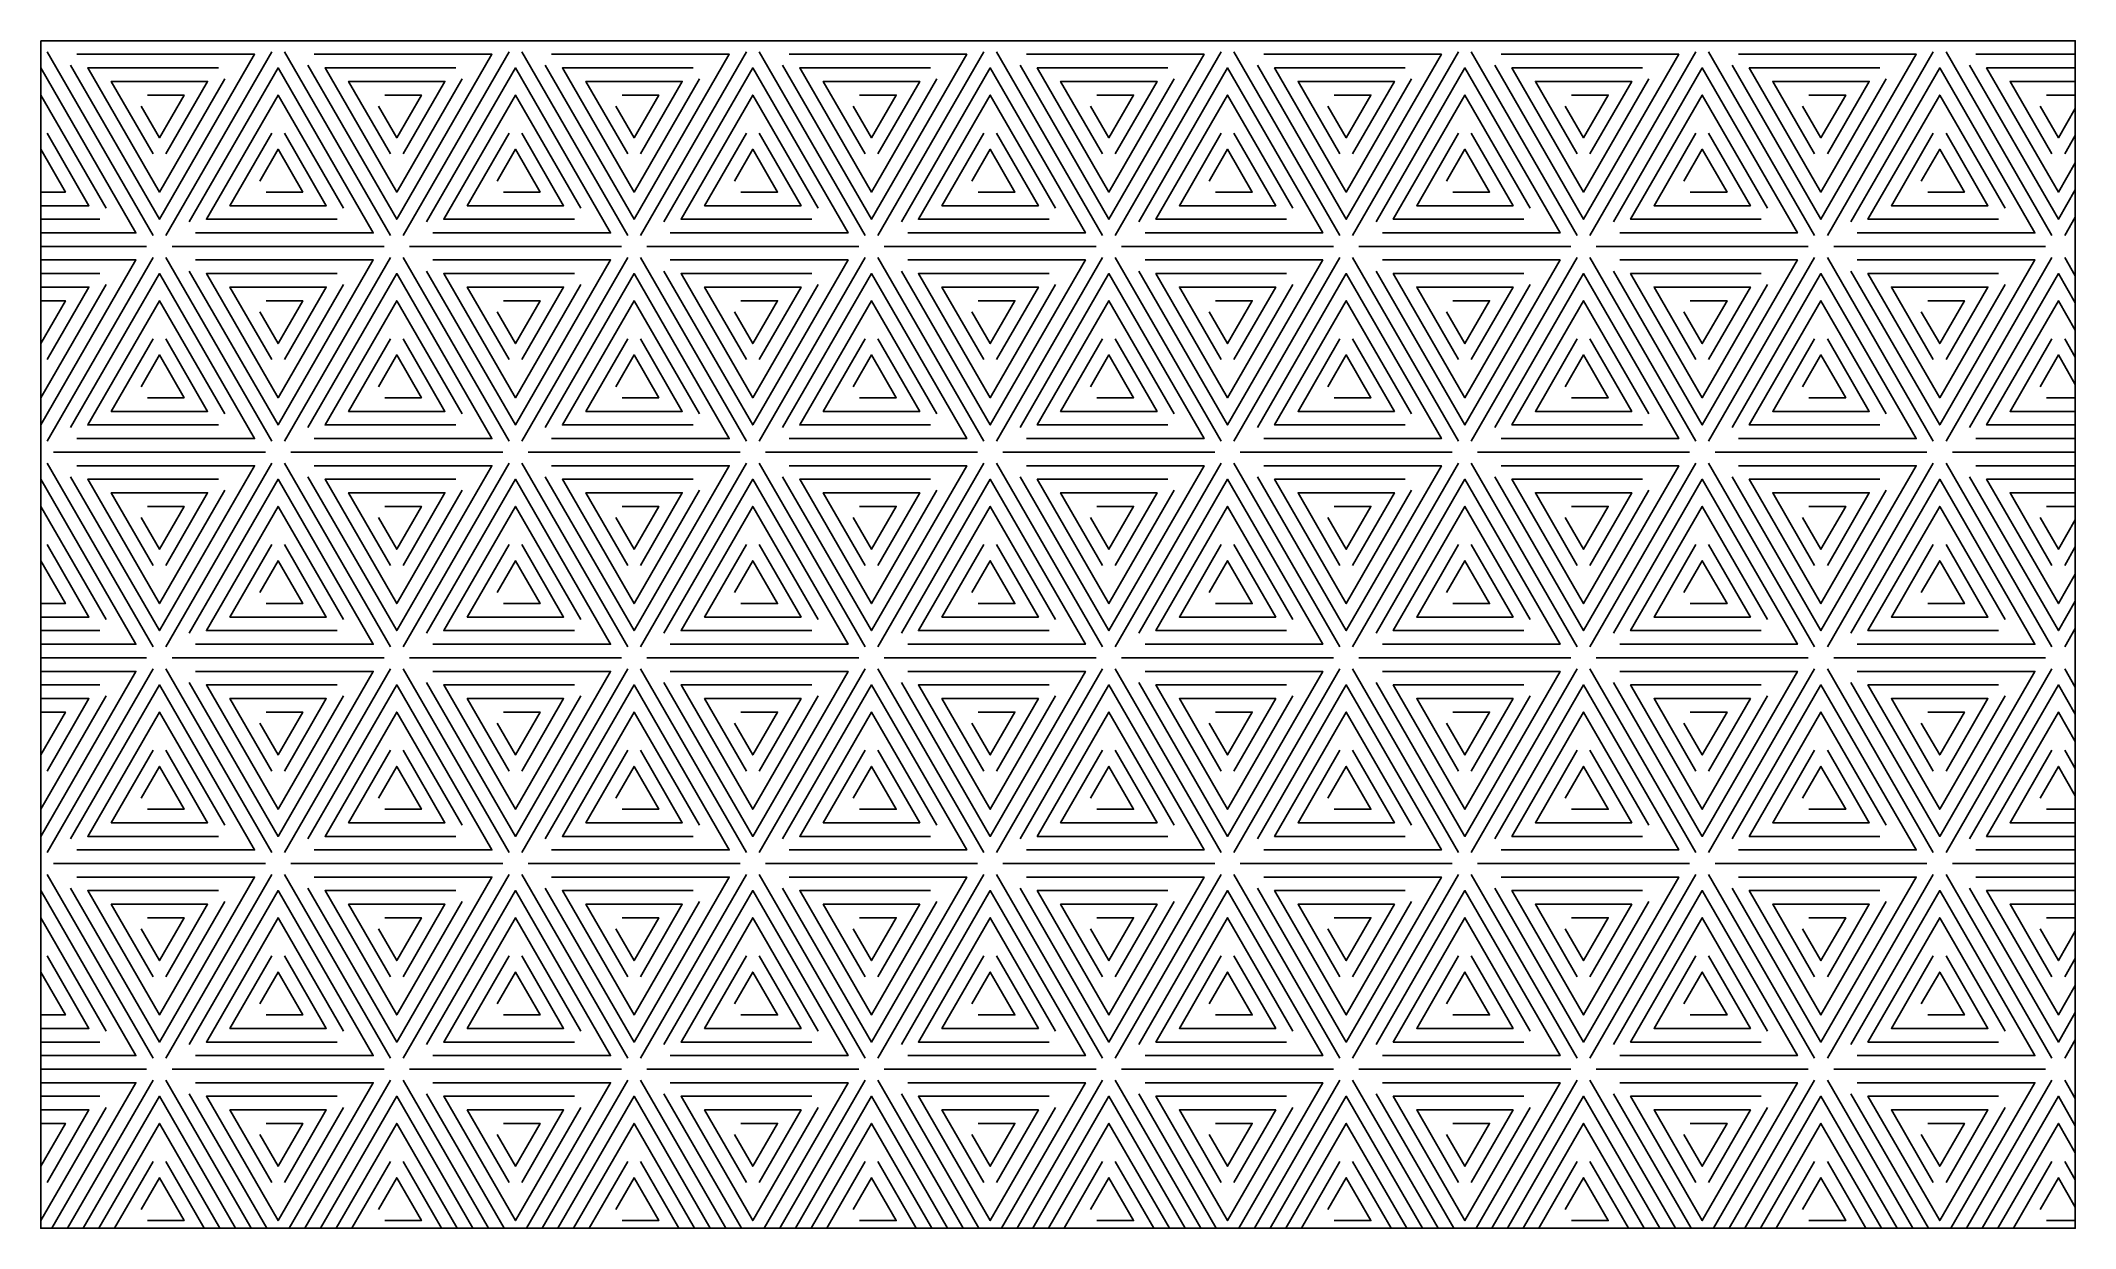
# Model space of a CAD drawing. Header units: millimetres. Extents: x 0 to 120, y 0 to 70.
import ezdxf

# ---------------------------------------------------------------- set-up
doc = ezdxf.new("R2010")
doc.units = ezdxf.units.MM
doc.layers.add('CUT', color=1, linetype='CONTINUOUS')

msp = doc.modelspace()

# ---------------------------------------------------------------- linework, layer by layer
at = {"layer": 'CUT'}
for p, q in [((0.75, 70), (13.25, 70)), ((14.75, 70), (27.25, 70)), ((28.75, 70), (41.25, 70)), ((42.75, 70), (55.25, 70)), ((56.75, 70), (69.25, 70)), ((70.75, 70), (83.25, 70)), ((84.75, 70), (97.25, 70)), ((98.75, 70), (111.25, 70)), ((112.75, 70), (120, 70)), ((0.375, 69.3505), (6.625, 58.5252)), ((13.625, 69.3505), (7.375, 58.5252)), ((14.375, 69.3505), (20.625, 58.5252)), ((27.625, 69.3505), (21.375, 58.5252)), ((28.375, 69.3505), (34.625, 58.5252)), ((41.625, 69.3505), (35.375, 58.5252)), ((42.375, 69.3505), (48.625, 58.5252)), ((55.625, 69.3505), (49.375, 58.5252)), ((56.375, 69.3505), (62.625, 58.5252)), ((69.625, 69.3505), (63.375, 58.5252)), ((70.375, 69.3505), (76.625, 58.5252)), ((83.625, 69.3505), (77.375, 58.5252)), ((84.375, 69.3505), (90.625, 58.5252)), ((97.625, 69.3505), (91.375, 58.5252)), ((98.375, 69.3505), (104.625, 58.5252)), ((111.625, 69.3505), (105.375, 58.5252)), ((112.375, 69.3505), (118.625, 58.5252)), ((114.1356, 69.2), (120, 69.2)), ((118.2926, 66.8), (120, 66.8)), ((120, 64.4077), (119.375, 63.3252)), ((0, 59.4756), (3.4787, 59.4756)), ((120, 59.6077), (119.375, 58.5252)), ((0, 57.8756), (6.25, 57.8756)), ((7.75, 57.8756), (20.25, 57.8756)), ((21.75, 57.8756), (34.25, 57.8756)), ((35.75, 57.8756), (48.25, 57.8756)), ((49.75, 57.8756), (62.25, 57.8756)), ((63.75, 57.8756), (76.25, 57.8756)), ((77.75, 57.8756), (90.25, 57.8756)), ((91.75, 57.8756), (104.25, 57.8756)), ((105.75, 57.8756), (118.25, 57.8756)), ((6.625, 57.2261), (0.375, 46.4008)), ((7.375, 57.2261), (13.625, 46.4008)), ((20.625, 57.2261), (14.375, 46.4008)), ((21.375, 57.2261), (27.625, 46.4008)), ((34.625, 57.2261), (28.375, 46.4008)), ((35.375, 57.2261), (41.625, 46.4008)), ((48.625, 57.2261), (42.375, 46.4008)), ((49.375, 57.2261), (55.625, 46.4008)), ((62.625, 57.2261), (56.375, 46.4008)), ((63.375, 57.2261), (69.625, 46.4008)), ((76.625, 57.2261), (70.375, 46.4008)), ((77.375, 57.2261), (83.625, 46.4008)), ((90.625, 57.2261), (84.375, 46.4008)), ((91.375, 57.2261), (97.625, 46.4008)), ((104.625, 57.2261), (98.375, 46.4008)), ((105.375, 57.2261), (111.625, 46.4008)), ((118.625, 57.2261), (112.375, 46.4008)), ((119.375, 57.2261), (120, 56.1436)), ((0, 56.2756), (3.4787, 56.2756)), ((120, 51.3436), (119.375, 52.4261)), ((118.2926, 48.9513), (120, 48.9513)), ((0.75, 45.7513), (13.25, 45.7513)), ((14.75, 45.7513), (27.25, 45.7513)), ((28.75, 45.7513), (41.25, 45.7513)), ((42.75, 45.7513), (55.25, 45.7513)), ((56.75, 45.7513), (69.25, 45.7513)), ((70.75, 45.7513), (83.25, 45.7513)), ((84.75, 45.7513), (97.25, 45.7513)), ((98.75, 45.7513), (111.25, 45.7513)), ((112.75, 45.7513), (120, 45.7513)), ((114.1356, 46.5513), (120, 46.5513)), ((0.375, 45.1018), (6.625, 34.2765)), ((13.625, 45.1018), (7.375, 34.2765)), ((14.375, 45.1018), (20.625, 34.2765)), ((27.625, 45.1018), (21.375, 34.2765)), ((28.375, 45.1018), (34.625, 34.2765)), ((41.625, 45.1018), (35.375, 34.2765)), ((42.375, 45.1018), (48.625, 34.2765)), ((55.625, 45.1018), (49.375, 34.2765)), ((56.375, 45.1018), (62.625, 34.2765)), ((69.625, 45.1018), (63.375, 34.2765)), ((70.375, 45.1018), (76.625, 34.2765)), ((83.625, 45.1018), (77.375, 34.2765)), ((84.375, 45.1018), (90.625, 34.2765)), ((97.625, 45.1018), (91.375, 34.2765)), ((98.375, 45.1018), (104.625, 34.2765)), ((111.625, 45.1018), (105.375, 34.2765)), ((112.375, 45.1018), (118.625, 34.2765)), ((114.1356, 44.9513), (120, 44.9513)), ((118.2926, 42.5513), (120, 42.5513)), ((120, 40.159), (119.375, 39.0765)), ((0, 35.2269), (3.4787, 35.2269)), ((120, 35.359), (119.375, 34.2765)), ((0, 33.6269), (6.25, 33.6269)), ((7.75, 33.6269), (20.25, 33.6269)), ((21.75, 33.6269), (34.25, 33.6269)), ((35.75, 33.6269), (48.25, 33.6269)), ((49.75, 33.6269), (62.25, 33.6269)), ((63.75, 33.6269), (76.25, 33.6269)), ((77.75, 33.6269), (90.25, 33.6269)), ((91.75, 33.6269), (104.25, 33.6269)), ((105.75, 33.6269), (118.25, 33.6269)), ((6.625, 32.9774), (0.375, 22.1521)), ((7.375, 32.9774), (13.625, 22.1521)), ((20.625, 32.9774), (14.375, 22.1521)), ((21.375, 32.9774), (27.625, 22.1521)), ((34.625, 32.9774), (28.375, 22.1521)), ((35.375, 32.9774), (41.625, 22.1521)), ((48.625, 32.9774), (42.375, 22.1521)), ((49.375, 32.9774), (55.625, 22.1521)), ((62.625, 32.9774), (56.375, 22.1521)), ((63.375, 32.9774), (69.625, 22.1521)), ((76.625, 32.9774), (70.375, 22.1521)), ((77.375, 32.9774), (83.625, 22.1521)), ((90.625, 32.9774), (84.375, 22.1521)), ((91.375, 32.9774), (97.625, 22.1521)), ((104.625, 32.9774), (98.375, 22.1521)), ((105.375, 32.9774), (111.625, 22.1521)), ((118.625, 32.9774), (112.375, 22.1521)), ((119.375, 32.9774), (120, 31.8949)), ((0, 32.0269), (3.4787, 32.0269)), ((120, 27.0949), (119.375, 28.1774)), ((118.2926, 24.7026), (120, 24.7026)), ((114.1356, 22.3026), (120, 22.3026)), ((0.375, 20.8531), (6.625, 10.0277)), ((0.75, 21.5026), (13.25, 21.5026)), ((13.625, 20.8531), (7.375, 10.0277)), ((14.375, 20.8531), (20.625, 10.0277)), ((14.75, 21.5026), (27.25, 21.5026)), ((27.625, 20.8531), (21.375, 10.0277)), ((28.375, 20.8531), (34.625, 10.0277)), ((28.75, 21.5026), (41.25, 21.5026)), ((41.625, 20.8531), (35.375, 10.0277)), ((42.375, 20.8531), (48.625, 10.0277)), ((42.75, 21.5026), (55.25, 21.5026)), ((55.625, 20.8531), (49.375, 10.0277)), ((56.375, 20.8531), (62.625, 10.0277)), ((56.75, 21.5026), (69.25, 21.5026)), ((69.625, 20.8531), (63.375, 10.0277)), ((70.375, 20.8531), (76.625, 10.0277)), ((70.75, 21.5026), (83.25, 21.5026)), ((83.625, 20.8531), (77.375, 10.0277)), ((84.375, 20.8531), (90.625, 10.0277)), ((84.75, 21.5026), (97.25, 21.5026)), ((97.625, 20.8531), (91.375, 10.0277)), ((98.375, 20.8531), (104.625, 10.0277)), ((98.75, 21.5026), (111.25, 21.5026)), ((111.625, 20.8531), (105.375, 10.0277)), ((112.375, 20.8531), (118.625, 10.0277)), ((112.75, 21.5026), (120, 21.5026)), ((114.1356, 20.7026), (120, 20.7026)), ((118.2926, 18.3026), (120, 18.3026)), ((120, 15.9103), (119.375, 14.8277)), ((0, 10.9782), (3.4787, 10.9782)), ((120, 11.1103), (119.375, 10.0277)), ((0, 9.3782), (6.25, 9.3782)), ((6.625, 8.7287), (1.5855, 0)), ((7.375, 8.7287), (12.4145, 0)), ((7.75, 9.3782), (20.25, 9.3782)), ((20.625, 8.7287), (15.5855, 0)), ((21.375, 8.7287), (26.4145, 0)), ((21.75, 9.3782), (34.25, 9.3782)), ((34.625, 8.7287), (29.5855, 0)), ((35.375, 8.7287), (40.4145, 0)), ((35.75, 9.3782), (48.25, 9.3782)), ((48.625, 8.7287), (43.5855, 0)), ((49.375, 8.7287), (54.4145, 0)), ((49.75, 9.3782), (62.25, 9.3782)), ((62.625, 8.7287), (57.5855, 0)), ((63.375, 8.7287), (68.4145, 0)), ((63.75, 9.3782), (76.25, 9.3782)), ((76.625, 8.7287), (71.5855, 0)), ((77.375, 8.7287), (82.4145, 0)), ((77.75, 9.3782), (90.25, 9.3782)), ((90.625, 8.7287), (85.5855, 0)), ((91.375, 8.7287), (96.4145, 0)), ((91.75, 9.3782), (104.25, 9.3782)), ((104.625, 8.7287), (99.5855, 0)), ((105.375, 8.7287), (110.4145, 0)), ((105.75, 9.3782), (118.25, 9.3782)), ((118.625, 8.7287), (113.5855, 0)), ((119.375, 8.7287), (120, 7.6462)), ((0, 7.7782), (3.4787, 7.7782)), ((13.3383, 0), (8.7606, 7.9287)), ((27.3383, 0), (22.7606, 7.9287)), ((41.3383, 0), (36.7606, 7.9287)), ((55.3383, 0), (50.7606, 7.9287)), ((69.3383, 0), (64.7606, 7.9287)), ((83.3383, 0), (78.7606, 7.9287)), ((97.3383, 0), (92.7606, 7.9287)), ((111.3383, 0), (106.7606, 7.9287)), ((6.625, 3.9287), (4.3568, 0)), ((9.6432, 0), (7.375, 3.9287)), ((20.625, 3.9287), (18.3568, 0)), ((23.6432, 0), (21.375, 3.9287)), ((34.625, 3.9287), (32.3568, 0)), ((37.6432, 0), (35.375, 3.9287)), ((48.625, 3.9287), (46.3568, 0)), ((51.6432, 0), (49.375, 3.9287)), ((62.625, 3.9287), (60.3568, 0)), ((65.6432, 0), (63.375, 3.9287)), ((76.625, 3.9287), (74.3568, 0)), ((79.6432, 0), (77.375, 3.9287)), ((90.625, 3.9287), (88.3568, 0)), ((93.6432, 0), (91.375, 3.9287)), ((104.625, 3.9287), (102.3568, 0)), ((107.6432, 0), (105.375, 3.9287)), ((118.625, 3.9287), (116.3568, 0)), ((120, 2.8462), (119.375, 3.9287)), ((118.2926, 0.4539), (120, 0.4539))]:
    msp.add_line(p, q, dxfattribs=at)
for points in [[(0, 70), (120, 70), (120, 0), (0, 0), (0, 70)], [(0, 58.6756), (5.6144, 58.6756), (0, 68.4), (0, 68.4)], [(2.1356, 69.2), (12.6144, 69.2), (7, 59.4756), (1.7606, 68.5505)], [(10.8537, 67.7505), (7, 61.0756), (2.7713, 68.4), (10.4787, 68.4)], [(9.1356, 58.6756), (19.6144, 58.6756), (14, 68.4), (8.7606, 59.3252)], [(16.1356, 69.2), (26.6144, 69.2), (21, 59.4756), (15.7606, 68.5505)], [(24.8537, 67.7505), (21, 61.0756), (16.7713, 68.4), (24.4787, 68.4)], [(23.1356, 58.6756), (33.6144, 58.6756), (28, 68.4), (22.7606, 59.3252)], [(30.1356, 69.2), (40.6144, 69.2), (35, 59.4756), (29.7606, 68.5505)], [(38.8537, 67.7505), (35, 61.0756), (30.7713, 68.4), (38.4787, 68.4)], [(37.1356, 58.6756), (47.6144, 58.6756), (42, 68.4), (36.7606, 59.3252)], [(44.1356, 69.2), (54.6144, 69.2), (49, 59.4756), (43.7606, 68.5505)], [(52.8537, 67.7505), (49, 61.0756), (44.7713, 68.4), (52.4787, 68.4)], [(51.1356, 58.6756), (61.6144, 58.6756), (56, 68.4), (50.7606, 59.3252)], [(58.1356, 69.2), (68.6144, 69.2), (63, 59.4756), (57.7606, 68.5505)], [(66.8537, 67.7505), (63, 61.0756), (58.7713, 68.4), (66.4787, 68.4)], [(65.1356, 58.6756), (75.6144, 58.6756), (70, 68.4), (64.7606, 59.3252)], [(72.1356, 69.2), (82.6144, 69.2), (77, 59.4756), (71.7606, 68.5505)], [(80.8537, 67.7505), (77, 61.0756), (72.7713, 68.4), (80.4787, 68.4)], [(79.1356, 58.6756), (89.6144, 58.6756), (84, 68.4), (78.7606, 59.3252)], [(86.1356, 69.2), (96.6144, 69.2), (91, 59.4756), (85.7606, 68.5505)], [(94.8537, 67.7505), (91, 61.0756), (86.7713, 68.4), (94.4787, 68.4)], [(93.1356, 58.6756), (103.6144, 58.6756), (98, 68.4), (92.7606, 59.3252)], [(100.1356, 69.2), (110.6144, 69.2), (105, 59.4756), (99.7606, 68.5505)], [(108.8537, 67.7505), (105, 61.0756), (100.7713, 68.4), (108.4787, 68.4)], [(107.1356, 58.6756), (117.6144, 58.6756), (112, 68.4), (106.7606, 59.3252)], [(120, 61.2077), (119, 59.4756), (113.7606, 68.5505)], [(120, 62.8077), (119, 61.0756), (114.7713, 68.4), (120, 68.4)], [(6.625, 63.3252), (4.1569, 67.6), (9.8431, 67.6), (7.375, 63.3252)], [(20.625, 63.3252), (18.1569, 67.6), (23.8431, 67.6), (21.375, 63.3252)], [(34.625, 63.3252), (32.1569, 67.6), (37.8431, 67.6), (35.375, 63.3252)], [(48.625, 63.3252), (46.1569, 67.6), (51.8431, 67.6), (49.375, 63.3252)], [(62.625, 63.3252), (60.1569, 67.6), (65.8431, 67.6), (63.375, 63.3252)], [(76.625, 63.3252), (74.1569, 67.6), (79.8431, 67.6), (77.375, 63.3252)], [(90.625, 63.3252), (88.1569, 67.6), (93.8431, 67.6), (91.375, 63.3252)], [(104.625, 63.3252), (102.1569, 67.6), (107.8431, 67.6), (105.375, 63.3252)], [(118.625, 63.3252), (116.1569, 67.6), (120, 67.6)], [(3.8537, 60.1252), (0, 66.8), (0, 66.8)], [(6.2926, 66.8), (8.4574, 66.8), (7, 64.2756), (5.9176, 66.1505)], [(17.8537, 60.1252), (14, 66.8), (9.7713, 59.4756), (17.4787, 59.4756)], [(20.2926, 66.8), (22.4574, 66.8), (21, 64.2756), (19.9176, 66.1505)], [(31.8537, 60.1252), (28, 66.8), (23.7713, 59.4756), (31.4787, 59.4756)], [(34.2926, 66.8), (36.4574, 66.8), (35, 64.2756), (33.9176, 66.1505)], [(45.8537, 60.1252), (42, 66.8), (37.7713, 59.4756), (45.4787, 59.4756)], [(48.2926, 66.8), (50.4574, 66.8), (49, 64.2756), (47.9176, 66.1505)], [(59.8537, 60.1252), (56, 66.8), (51.7713, 59.4756), (59.4787, 59.4756)], [(62.2926, 66.8), (64.4574, 66.8), (63, 64.2756), (61.9176, 66.1505)], [(73.8537, 60.1252), (70, 66.8), (65.7713, 59.4756), (73.4787, 59.4756)], [(76.2926, 66.8), (78.4574, 66.8), (77, 64.2756), (75.9176, 66.1505)], [(87.8537, 60.1252), (84, 66.8), (79.7713, 59.4756), (87.4787, 59.4756)], [(90.2926, 66.8), (92.4574, 66.8), (91, 64.2756), (89.9176, 66.1505)], [(101.8537, 60.1252), (98, 66.8), (93.7713, 59.4756), (101.4787, 59.4756)], [(104.2926, 66.8), (106.4574, 66.8), (105, 64.2756), (103.9176, 66.1505)], [(115.8537, 60.1252), (112, 66.8), (107.7713, 59.4756), (115.4787, 59.4756)], [(120, 66.0077), (119, 64.2756), (117.9176, 66.1505)], [(0, 60.2756), (2.8431, 60.2756), (0.375, 64.5505)], [(0, 61.0756), (1.4574, 61.0756), (0, 63.6), (0, 63.6)], [(13.625, 64.5505), (11.1569, 60.2756), (16.8431, 60.2756), (14.375, 64.5505)], [(13.2926, 61.0756), (15.4574, 61.0756), (14, 63.6), (12.9176, 61.7252)], [(27.625, 64.5505), (25.1569, 60.2756), (30.8431, 60.2756), (28.375, 64.5505)], [(27.2926, 61.0756), (29.4574, 61.0756), (28, 63.6), (26.9176, 61.7252)], [(41.625, 64.5505), (39.1569, 60.2756), (44.8431, 60.2756), (42.375, 64.5505)], [(41.2926, 61.0756), (43.4574, 61.0756), (42, 63.6), (40.9176, 61.7252)], [(55.625, 64.5505), (53.1569, 60.2756), (58.8431, 60.2756), (56.375, 64.5505)], [(55.2926, 61.0756), (57.4574, 61.0756), (56, 63.6), (54.9176, 61.7252)], [(69.625, 64.5505), (67.1569, 60.2756), (72.8431, 60.2756), (70.375, 64.5505)], [(69.2926, 61.0756), (71.4574, 61.0756), (70, 63.6), (68.9176, 61.7252)], [(83.625, 64.5505), (81.1569, 60.2756), (86.8431, 60.2756), (84.375, 64.5505)], [(83.2926, 61.0756), (85.4574, 61.0756), (84, 63.6), (82.9176, 61.7252)], [(97.625, 64.5505), (95.1569, 60.2756), (100.8431, 60.2756), (98.375, 64.5505)], [(97.2926, 61.0756), (99.4574, 61.0756), (98, 63.6), (96.9176, 61.7252)], [(111.625, 64.5505), (109.1569, 60.2756), (114.8431, 60.2756), (112.375, 64.5505)], [(111.2926, 61.0756), (113.4574, 61.0756), (112, 63.6), (110.9176, 61.7252)], [(0, 57.0756), (5.6144, 57.0756), (0, 47.3513), (0, 47.3513)], [(9.1356, 57.0756), (19.6144, 57.0756), (14, 47.3513), (8.7606, 56.4261)], [(23.1356, 57.0756), (33.6144, 57.0756), (28, 47.3513), (22.7606, 56.4261)], [(37.1356, 57.0756), (47.6144, 57.0756), (42, 47.3513), (36.7606, 56.4261)], [(51.1356, 57.0756), (61.6144, 57.0756), (56, 47.3513), (50.7606, 56.4261)], [(65.1356, 57.0756), (75.6144, 57.0756), (70, 47.3513), (64.7606, 56.4261)], [(79.1356, 57.0756), (89.6144, 57.0756), (84, 47.3513), (78.7606, 56.4261)], [(93.1356, 57.0756), (103.6144, 57.0756), (98, 47.3513), (92.7606, 56.4261)], [(107.1356, 57.0756), (117.6144, 57.0756), (112, 47.3513), (106.7606, 56.4261)], [(3.8537, 55.6261), (0, 48.9513), (0, 48.9513)], [(0, 55.4756), (2.8431, 55.4756), (0.375, 51.2008)], [(2.1356, 46.5513), (12.6144, 46.5513), (7, 56.2756), (1.7606, 47.2008)], [(17.8537, 55.6261), (14, 48.9513), (9.7713, 56.2756), (17.4787, 56.2756)], [(13.625, 51.2008), (11.1569, 55.4756), (16.8431, 55.4756), (14.375, 51.2008)], [(16.1356, 46.5513), (26.6144, 46.5513), (21, 56.2756), (15.7606, 47.2008)], [(31.8537, 55.6261), (28, 48.9513), (23.7713, 56.2756), (31.4787, 56.2756)], [(27.625, 51.2008), (25.1569, 55.4756), (30.8431, 55.4756), (28.375, 51.2008)], [(30.1356, 46.5513), (40.6144, 46.5513), (35, 56.2756), (29.7606, 47.2008)], [(45.8537, 55.6261), (42, 48.9513), (37.7713, 56.2756), (45.4787, 56.2756)], [(41.625, 51.2008), (39.1569, 55.4756), (44.8431, 55.4756), (42.375, 51.2008)], [(44.1356, 46.5513), (54.6144, 46.5513), (49, 56.2756), (43.7606, 47.2008)], [(59.8537, 55.6261), (56, 48.9513), (51.7713, 56.2756), (59.4787, 56.2756)], [(55.625, 51.2008), (53.1569, 55.4756), (58.8431, 55.4756), (56.375, 51.2008)], [(58.1356, 46.5513), (68.6144, 46.5513), (63, 56.2756), (57.7606, 47.2008)], [(73.8537, 55.6261), (70, 48.9513), (65.7713, 56.2756), (73.4787, 56.2756)], [(69.625, 51.2008), (67.1569, 55.4756), (72.8431, 55.4756), (70.375, 51.2008)], [(72.1356, 46.5513), (82.6144, 46.5513), (77, 56.2756), (71.7606, 47.2008)], [(87.8537, 55.6261), (84, 48.9513), (79.7713, 56.2756), (87.4787, 56.2756)], [(83.625, 51.2008), (81.1569, 55.4756), (86.8431, 55.4756), (84.375, 51.2008)], [(86.1356, 46.5513), (96.6144, 46.5513), (91, 56.2756), (85.7606, 47.2008)], [(101.8537, 55.6261), (98, 48.9513), (93.7713, 56.2756), (101.4787, 56.2756)], [(97.625, 51.2008), (95.1569, 55.4756), (100.8431, 55.4756), (98.375, 51.2008)], [(100.1356, 46.5513), (110.6144, 46.5513), (105, 56.2756), (99.7606, 47.2008)], [(115.8537, 55.6261), (112, 48.9513), (107.7713, 56.2756), (115.4787, 56.2756)], [(111.625, 51.2008), (109.1569, 55.4756), (114.8431, 55.4756), (112.375, 51.2008)], [(120, 54.5436), (119, 56.2756), (113.7606, 47.2008)], [(0, 54.6756), (1.4574, 54.6756), (0, 52.1513), (0, 52.1513)], [(10.8537, 48.0008), (7, 54.6756), (2.7713, 47.3513), (10.4787, 47.3513)], [(13.2926, 54.6756), (15.4574, 54.6756), (14, 52.1513), (12.9176, 54.0261)], [(24.8537, 48.0008), (21, 54.6756), (16.7713, 47.3513), (24.4787, 47.3513)], [(27.2926, 54.6756), (29.4574, 54.6756), (28, 52.1513), (26.9176, 54.0261)], [(38.8537, 48.0008), (35, 54.6756), (30.7713, 47.3513), (38.4787, 47.3513)], [(41.2926, 54.6756), (43.4574, 54.6756), (42, 52.1513), (40.9176, 54.0261)], [(52.8537, 48.0008), (49, 54.6756), (44.7713, 47.3513), (52.4787, 47.3513)], [(55.2926, 54.6756), (57.4574, 54.6756), (56, 52.1513), (54.9176, 54.0261)], [(66.8537, 48.0008), (63, 54.6756), (58.7713, 47.3513), (66.4787, 47.3513)], [(69.2926, 54.6756), (71.4574, 54.6756), (70, 52.1513), (68.9176, 54.0261)], [(80.8537, 48.0008), (77, 54.6756), (72.7713, 47.3513), (80.4787, 47.3513)], [(83.2926, 54.6756), (85.4574, 54.6756), (84, 52.1513), (82.9176, 54.0261)], [(94.8537, 48.0008), (91, 54.6756), (86.7713, 47.3513), (94.4787, 47.3513)], [(97.2926, 54.6756), (99.4574, 54.6756), (98, 52.1513), (96.9176, 54.0261)], [(108.8537, 48.0008), (105, 54.6756), (100.7713, 47.3513), (108.4787, 47.3513)], [(111.2926, 54.6756), (113.4574, 54.6756), (112, 52.1513), (110.9176, 54.0261)], [(120, 52.9436), (119, 54.6756), (114.7713, 47.3513), (120, 47.3513)], [(6.625, 52.4261), (4.1569, 48.1513), (9.8431, 48.1513), (7.375, 52.4261)], [(20.625, 52.4261), (18.1569, 48.1513), (23.8431, 48.1513), (21.375, 52.4261)], [(34.625, 52.4261), (32.1569, 48.1513), (37.8431, 48.1513), (35.375, 52.4261)], [(48.625, 52.4261), (46.1569, 48.1513), (51.8431, 48.1513), (49.375, 52.4261)], [(62.625, 52.4261), (60.1569, 48.1513), (65.8431, 48.1513), (63.375, 52.4261)], [(76.625, 52.4261), (74.1569, 48.1513), (79.8431, 48.1513), (77.375, 52.4261)], [(90.625, 52.4261), (88.1569, 48.1513), (93.8431, 48.1513), (91.375, 52.4261)], [(104.625, 52.4261), (102.1569, 48.1513), (107.8431, 48.1513), (105.375, 52.4261)], [(118.625, 52.4261), (116.1569, 48.1513), (120, 48.1513)], [(6.2926, 48.9513), (8.4574, 48.9513), (7, 51.4756), (5.9176, 49.6008)], [(20.2926, 48.9513), (22.4574, 48.9513), (21, 51.4756), (19.9176, 49.6008)], [(34.2926, 48.9513), (36.4574, 48.9513), (35, 51.4756), (33.9176, 49.6008)], [(48.2926, 48.9513), (50.4574, 48.9513), (49, 51.4756), (47.9176, 49.6008)], [(62.2926, 48.9513), (64.4574, 48.9513), (63, 51.4756), (61.9176, 49.6008)], [(76.2926, 48.9513), (78.4574, 48.9513), (77, 51.4756), (75.9176, 49.6008)], [(90.2926, 48.9513), (92.4574, 48.9513), (91, 51.4756), (89.9176, 49.6008)], [(104.2926, 48.9513), (106.4574, 48.9513), (105, 51.4756), (103.9176, 49.6008)], [(120, 49.7436), (119, 51.4756), (117.9176, 49.6008)], [(2.1356, 44.9513), (12.6144, 44.9513), (7, 35.2269), (1.7606, 44.3018)], [(16.1356, 44.9513), (26.6144, 44.9513), (21, 35.2269), (15.7606, 44.3018)], [(30.1356, 44.9513), (40.6144, 44.9513), (35, 35.2269), (29.7606, 44.3018)], [(44.1356, 44.9513), (54.6144, 44.9513), (49, 35.2269), (43.7606, 44.3018)], [(58.1356, 44.9513), (68.6144, 44.9513), (63, 35.2269), (57.7606, 44.3018)], [(72.1356, 44.9513), (82.6144, 44.9513), (77, 35.2269), (71.7606, 44.3018)], [(86.1356, 44.9513), (96.6144, 44.9513), (91, 35.2269), (85.7606, 44.3018)], [(100.1356, 44.9513), (110.6144, 44.9513), (105, 35.2269), (99.7606, 44.3018)], [(0, 34.4269), (5.6144, 34.4269), (0, 44.1513), (0, 44.1513)], [(10.8537, 43.5018), (7, 36.8269), (2.7713, 44.1513), (10.4787, 44.1513)], [(6.625, 39.0765), (4.1569, 43.3513), (9.8431, 43.3513), (7.375, 39.0765)], [(9.1356, 34.4269), (19.6144, 34.4269), (14, 44.1513), (8.7606, 35.0765)], [(24.8537, 43.5018), (21, 36.8269), (16.7713, 44.1513), (24.4787, 44.1513)], [(20.625, 39.0765), (18.1569, 43.3513), (23.8431, 43.3513), (21.375, 39.0765)], [(23.1356, 34.4269), (33.6144, 34.4269), (28, 44.1513), (22.7606, 35.0765)], [(38.8537, 43.5018), (35, 36.8269), (30.7713, 44.1513), (38.4787, 44.1513)], [(34.625, 39.0765), (32.1569, 43.3513), (37.8431, 43.3513), (35.375, 39.0765)], [(37.1356, 34.4269), (47.6144, 34.4269), (42, 44.1513), (36.7606, 35.0765)], [(52.8537, 43.5018), (49, 36.8269), (44.7713, 44.1513), (52.4787, 44.1513)], [(48.625, 39.0765), (46.1569, 43.3513), (51.8431, 43.3513), (49.375, 39.0765)], [(51.1356, 34.4269), (61.6144, 34.4269), (56, 44.1513), (50.7606, 35.0765)], [(66.8537, 43.5018), (63, 36.8269), (58.7713, 44.1513), (66.4787, 44.1513)], [(62.625, 39.0765), (60.1569, 43.3513), (65.8431, 43.3513), (63.375, 39.0765)], [(65.1356, 34.4269), (75.6144, 34.4269), (70, 44.1513), (64.7606, 35.0765)], [(80.8537, 43.5018), (77, 36.8269), (72.7713, 44.1513), (80.4787, 44.1513)], [(76.625, 39.0765), (74.1569, 43.3513), (79.8431, 43.3513), (77.375, 39.0765)], [(79.1356, 34.4269), (89.6144, 34.4269), (84, 44.1513), (78.7606, 35.0765)], [(94.8537, 43.5018), (91, 36.8269), (86.7713, 44.1513), (94.4787, 44.1513)], [(90.625, 39.0765), (88.1569, 43.3513), (93.8431, 43.3513), (91.375, 39.0765)], [(93.1356, 34.4269), (103.6144, 34.4269), (98, 44.1513), (92.7606, 35.0765)], [(108.8537, 43.5018), (105, 36.8269), (100.7713, 44.1513), (108.4787, 44.1513)], [(104.625, 39.0765), (102.1569, 43.3513), (107.8431, 43.3513), (105.375, 39.0765)], [(107.1356, 34.4269), (117.6144, 34.4269), (112, 44.1513), (106.7606, 35.0765)], [(120, 36.959), (119, 35.2269), (113.7606, 44.3018)], [(120, 38.559), (119, 36.8269), (114.7713, 44.1513), (120, 44.1513)], [(118.625, 39.0765), (116.1569, 43.3513), (120, 43.3513)], [(3.8537, 35.8765), (0, 42.5513), (0, 42.5513)], [(6.2926, 42.5513), (8.4574, 42.5513), (7, 40.0269), (5.9176, 41.9018)], [(17.8537, 35.8765), (14, 42.5513), (9.7713, 35.2269), (17.4787, 35.2269)], [(20.2926, 42.5513), (22.4574, 42.5513), (21, 40.0269), (19.9176, 41.9018)], [(31.8537, 35.8765), (28, 42.5513), (23.7713, 35.2269), (31.4787, 35.2269)], [(34.2926, 42.5513), (36.4574, 42.5513), (35, 40.0269), (33.9176, 41.9018)], [(45.8537, 35.8765), (42, 42.5513), (37.7713, 35.2269), (45.4787, 35.2269)], [(48.2926, 42.5513), (50.4574, 42.5513), (49, 40.0269), (47.9176, 41.9018)], [(59.8537, 35.8765), (56, 42.5513), (51.7713, 35.2269), (59.4787, 35.2269)], [(62.2926, 42.5513), (64.4574, 42.5513), (63, 40.0269), (61.9176, 41.9018)], [(73.8537, 35.8765), (70, 42.5513), (65.7713, 35.2269), (73.4787, 35.2269)], [(76.2926, 42.5513), (78.4574, 42.5513), (77, 40.0269), (75.9176, 41.9018)], [(87.8537, 35.8765), (84, 42.5513), (79.7713, 35.2269), (87.4787, 35.2269)], [(90.2926, 42.5513), (92.4574, 42.5513), (91, 40.0269), (89.9176, 41.9018)], [(101.8537, 35.8765), (98, 42.5513), (93.7713, 35.2269), (101.4787, 35.2269)], [(104.2926, 42.5513), (106.4574, 42.5513), (105, 40.0269), (103.9176, 41.9018)], [(115.8537, 35.8765), (112, 42.5513), (107.7713, 35.2269), (115.4787, 35.2269)], [(120, 41.759), (119, 40.0269), (117.9176, 41.9018)], [(0, 36.0269), (2.8431, 36.0269), (0.375, 40.3018)], [(13.625, 40.3018), (11.1569, 36.0269), (16.8431, 36.0269), (14.375, 40.3018)], [(27.625, 40.3018), (25.1569, 36.0269), (30.8431, 36.0269), (28.375, 40.3018)], [(41.625, 40.3018), (39.1569, 36.0269), (44.8431, 36.0269), (42.375, 40.3018)], [(55.625, 40.3018), (53.1569, 36.0269), (58.8431, 36.0269), (56.375, 40.3018)], [(69.625, 40.3018), (67.1569, 36.0269), (72.8431, 36.0269), (70.375, 40.3018)], [(83.625, 40.3018), (81.1569, 36.0269), (86.8431, 36.0269), (84.375, 40.3018)], [(97.625, 40.3018), (95.1569, 36.0269), (100.8431, 36.0269), (98.375, 40.3018)], [(111.625, 40.3018), (109.1569, 36.0269), (114.8431, 36.0269), (112.375, 40.3018)], [(0, 36.8269), (1.4574, 36.8269), (0, 39.3513), (0, 39.3513)], [(13.2926, 36.8269), (15.4574, 36.8269), (14, 39.3513), (12.9176, 37.4765)], [(27.2926, 36.8269), (29.4574, 36.8269), (28, 39.3513), (26.9176, 37.4765)], [(41.2926, 36.8269), (43.4574, 36.8269), (42, 39.3513), (40.9176, 37.4765)], [(55.2926, 36.8269), (57.4574, 36.8269), (56, 39.3513), (54.9176, 37.4765)], [(69.2926, 36.8269), (71.4574, 36.8269), (70, 39.3513), (68.9176, 37.4765)], [(83.2926, 36.8269), (85.4574, 36.8269), (84, 39.3513), (82.9176, 37.4765)], [(97.2926, 36.8269), (99.4574, 36.8269), (98, 39.3513), (96.9176, 37.4765)], [(111.2926, 36.8269), (113.4574, 36.8269), (112, 39.3513), (110.9176, 37.4765)], [(0, 32.8269), (5.6144, 32.8269), (0, 23.1026), (0, 23.1026)], [(9.1356, 32.8269), (19.6144, 32.8269), (14, 23.1026), (8.7606, 32.1774)], [(23.1356, 32.8269), (33.6144, 32.8269), (28, 23.1026), (22.7606, 32.1774)], [(37.1356, 32.8269), (47.6144, 32.8269), (42, 23.1026), (36.7606, 32.1774)], [(51.1356, 32.8269), (61.6144, 32.8269), (56, 23.1026), (50.7606, 32.1774)], [(65.1356, 32.8269), (75.6144, 32.8269), (70, 23.1026), (64.7606, 32.1774)], [(79.1356, 32.8269), (89.6144, 32.8269), (84, 23.1026), (78.7606, 32.1774)], [(93.1356, 32.8269), (103.6144, 32.8269), (98, 23.1026), (92.7606, 32.1774)], [(107.1356, 32.8269), (117.6144, 32.8269), (112, 23.1026), (106.7606, 32.1774)], [(3.8537, 31.3774), (0, 24.7026), (0, 24.7026)], [(0, 31.2269), (2.8431, 31.2269), (0.375, 26.9521)], [(2.1356, 22.3026), (12.6144, 22.3026), (7, 32.0269), (1.7606, 22.9521)], [(17.8537, 31.3774), (14, 24.7026), (9.7713, 32.0269), (17.4787, 32.0269)], [(13.625, 26.9521), (11.1569, 31.2269), (16.8431, 31.2269), (14.375, 26.9521)], [(16.1356, 22.3026), (26.6144, 22.3026), (21, 32.0269), (15.7606, 22.9521)], [(31.8537, 31.3774), (28, 24.7026), (23.7713, 32.0269), (31.4787, 32.0269)], [(27.625, 26.9521), (25.1569, 31.2269), (30.8431, 31.2269), (28.375, 26.9521)], [(30.1356, 22.3026), (40.6144, 22.3026), (35, 32.0269), (29.7606, 22.9521)], [(45.8537, 31.3774), (42, 24.7026), (37.7713, 32.0269), (45.4787, 32.0269)], [(41.625, 26.9521), (39.1569, 31.2269), (44.8431, 31.2269), (42.375, 26.9521)], [(44.1356, 22.3026), (54.6144, 22.3026), (49, 32.0269), (43.7606, 22.9521)], [(59.8537, 31.3774), (56, 24.7026), (51.7713, 32.0269), (59.4787, 32.0269)], [(55.625, 26.9521), (53.1569, 31.2269), (58.8431, 31.2269), (56.375, 26.9521)], [(58.1356, 22.3026), (68.6144, 22.3026), (63, 32.0269), (57.7606, 22.9521)], [(73.8537, 31.3774), (70, 24.7026), (65.7713, 32.0269), (73.4787, 32.0269)], [(69.625, 26.9521), (67.1569, 31.2269), (72.8431, 31.2269), (70.375, 26.9521)], [(72.1356, 22.3026), (82.6144, 22.3026), (77, 32.0269), (71.7606, 22.9521)], [(87.8537, 31.3774), (84, 24.7026), (79.7713, 32.0269), (87.4787, 32.0269)], [(83.625, 26.9521), (81.1569, 31.2269), (86.8431, 31.2269), (84.375, 26.9521)], [(86.1356, 22.3026), (96.6144, 22.3026), (91, 32.0269), (85.7606, 22.9521)], [(101.8537, 31.3774), (98, 24.7026), (93.7713, 32.0269), (101.4787, 32.0269)], [(97.625, 26.9521), (95.1569, 31.2269), (100.8431, 31.2269), (98.375, 26.9521)], [(100.1356, 22.3026), (110.6144, 22.3026), (105, 32.0269), (99.7606, 22.9521)], [(115.8537, 31.3774), (112, 24.7026), (107.7713, 32.0269), (115.4787, 32.0269)], [(111.625, 26.9521), (109.1569, 31.2269), (114.8431, 31.2269), (112.375, 26.9521)], [(120, 30.2949), (119, 32.0269), (113.7606, 22.9521)], [(0, 30.4269), (1.4574, 30.4269), (0, 27.9026), (0, 27.9026)], [(10.8537, 23.7521), (7, 30.4269), (2.7713, 23.1026), (10.4787, 23.1026)], [(13.2926, 30.4269), (15.4574, 30.4269), (14, 27.9026), (12.9176, 29.7774)], [(24.8537, 23.7521), (21, 30.4269), (16.7713, 23.1026), (24.4787, 23.1026)], [(27.2926, 30.4269), (29.4574, 30.4269), (28, 27.9026), (26.9176, 29.7774)], [(38.8537, 23.7521), (35, 30.4269), (30.7713, 23.1026), (38.4787, 23.1026)], [(41.2926, 30.4269), (43.4574, 30.4269), (42, 27.9026), (40.9176, 29.7774)], [(52.8537, 23.7521), (49, 30.4269), (44.7713, 23.1026), (52.4787, 23.1026)], [(55.2926, 30.4269), (57.4574, 30.4269), (56, 27.9026), (54.9176, 29.7774)], [(66.8537, 23.7521), (63, 30.4269), (58.7713, 23.1026), (66.4787, 23.1026)], [(69.2926, 30.4269), (71.4574, 30.4269), (70, 27.9026), (68.9176, 29.7774)], [(80.8537, 23.7521), (77, 30.4269), (72.7713, 23.1026), (80.4787, 23.1026)], [(83.2926, 30.4269), (85.4574, 30.4269), (84, 27.9026), (82.9176, 29.7774)], [(94.8537, 23.7521), (91, 30.4269), (86.7713, 23.1026), (94.4787, 23.1026)], [(97.2926, 30.4269), (99.4574, 30.4269), (98, 27.9026), (96.9176, 29.7774)], [(108.8537, 23.7521), (105, 30.4269), (100.7713, 23.1026), (108.4787, 23.1026)], [(111.2926, 30.4269), (113.4574, 30.4269), (112, 27.9026), (110.9176, 29.7774)], [(120, 28.6949), (119, 30.4269), (114.7713, 23.1026), (120, 23.1026)], [(6.625, 28.1774), (4.1569, 23.9026), (9.8431, 23.9026), (7.375, 28.1774)], [(20.625, 28.1774), (18.1569, 23.9026), (23.8431, 23.9026), (21.375, 28.1774)], [(34.625, 28.1774), (32.1569, 23.9026), (37.8431, 23.9026), (35.375, 28.1774)], [(48.625, 28.1774), (46.1569, 23.9026), (51.8431, 23.9026), (49.375, 28.1774)], [(62.625, 28.1774), (60.1569, 23.9026), (65.8431, 23.9026), (63.375, 28.1774)], [(76.625, 28.1774), (74.1569, 23.9026), (79.8431, 23.9026), (77.375, 28.1774)], [(90.625, 28.1774), (88.1569, 23.9026), (93.8431, 23.9026), (91.375, 28.1774)], [(104.625, 28.1774), (102.1569, 23.9026), (107.8431, 23.9026), (105.375, 28.1774)], [(118.625, 28.1774), (116.1569, 23.9026), (120, 23.9026)], [(6.2926, 24.7026), (8.4574, 24.7026), (7, 27.2269), (5.9176, 25.3521)], [(20.2926, 24.7026), (22.4574, 24.7026), (21, 27.2269), (19.9176, 25.3521)], [(34.2926, 24.7026), (36.4574, 24.7026), (35, 27.2269), (33.9176, 25.3521)], [(48.2926, 24.7026), (50.4574, 24.7026), (49, 27.2269), (47.9176, 25.3521)], [(62.2926, 24.7026), (64.4574, 24.7026), (63, 27.2269), (61.9176, 25.3521)], [(76.2926, 24.7026), (78.4574, 24.7026), (77, 27.2269), (75.9176, 25.3521)], [(90.2926, 24.7026), (92.4574, 24.7026), (91, 27.2269), (89.9176, 25.3521)], [(104.2926, 24.7026), (106.4574, 24.7026), (105, 27.2269), (103.9176, 25.3521)], [(120, 25.4949), (119, 27.2269), (117.9176, 25.3521)], [(2.1356, 20.7026), (12.6144, 20.7026), (7, 10.9782), (1.7606, 20.0531)], [(16.1356, 20.7026), (26.6144, 20.7026), (21, 10.9782), (15.7606, 20.0531)], [(30.1356, 20.7026), (40.6144, 20.7026), (35, 10.9782), (29.7606, 20.0531)], [(44.1356, 20.7026), (54.6144, 20.7026), (49, 10.9782), (43.7606, 20.0531)], [(58.1356, 20.7026), (68.6144, 20.7026), (63, 10.9782), (57.7606, 20.0531)], [(72.1356, 20.7026), (82.6144, 20.7026), (77, 10.9782), (71.7606, 20.0531)], [(86.1356, 20.7026), (96.6144, 20.7026), (91, 10.9782), (85.7606, 20.0531)], [(100.1356, 20.7026), (110.6144, 20.7026), (105, 10.9782), (99.7606, 20.0531)], [(0, 10.1782), (5.6144, 10.1782), (0, 19.9026), (0, 19.9026)], [(10.8537, 19.2531), (7, 12.5782), (2.7713, 19.9026), (10.4787, 19.9026)], [(9.1356, 10.1782), (19.6144, 10.1782), (14, 19.9026), (8.7606, 10.8277)], [(24.8537, 19.2531), (21, 12.5782), (16.7713, 19.9026), (24.4787, 19.9026)], [(23.1356, 10.1782), (33.6144, 10.1782), (28, 19.9026), (22.7606, 10.8277)], [(38.8537, 19.2531), (35, 12.5782), (30.7713, 19.9026), (38.4787, 19.9026)], [(37.1356, 10.1782), (47.6144, 10.1782), (42, 19.9026), (36.7606, 10.8277)], [(52.8537, 19.2531), (49, 12.5782), (44.7713, 19.9026), (52.4787, 19.9026)], [(51.1356, 10.1782), (61.6144, 10.1782), (56, 19.9026), (50.7606, 10.8277)], [(66.8537, 19.2531), (63, 12.5782), (58.7713, 19.9026), (66.4787, 19.9026)], [(65.1356, 10.1782), (75.6144, 10.1782), (70, 19.9026), (64.7606, 10.8277)], [(80.8537, 19.2531), (77, 12.5782), (72.7713, 19.9026), (80.4787, 19.9026)], [(79.1356, 10.1782), (89.6144, 10.1782), (84, 19.9026), (78.7606, 10.8277)], [(94.8537, 19.2531), (91, 12.5782), (86.7713, 19.9026), (94.4787, 19.9026)], [(93.1356, 10.1782), (103.6144, 10.1782), (98, 19.9026), (92.7606, 10.8277)], [(108.8537, 19.2531), (105, 12.5782), (100.7713, 19.9026), (108.4787, 19.9026)], [(107.1356, 10.1782), (117.6144, 10.1782), (112, 19.9026), (106.7606, 10.8277)], [(120, 12.7103), (119, 10.9782), (113.7606, 20.0531)], [(120, 14.3103), (119, 12.5782), (114.7713, 19.9026), (120, 19.9026)], [(3.8537, 11.6277), (0, 18.3026), (0, 18.3026)], [(6.625, 14.8277), (4.1569, 19.1026), (9.8431, 19.1026), (7.375, 14.8277)], [(6.2926, 18.3026), (8.4574, 18.3026), (7, 15.7782), (5.9176, 17.6531)], [(17.8537, 11.6277), (14, 18.3026), (9.7713, 10.9782), (17.4787, 10.9782)], [(20.625, 14.8277), (18.1569, 19.1026), (23.8431, 19.1026), (21.375, 14.8277)], [(20.2926, 18.3026), (22.4574, 18.3026), (21, 15.7782), (19.9176, 17.6531)], [(31.8537, 11.6277), (28, 18.3026), (23.7713, 10.9782), (31.4787, 10.9782)], [(34.625, 14.8277), (32.1569, 19.1026), (37.8431, 19.1026), (35.375, 14.8277)], [(34.2926, 18.3026), (36.4574, 18.3026), (35, 15.7782), (33.9176, 17.6531)], [(45.8537, 11.6277), (42, 18.3026), (37.7713, 10.9782), (45.4787, 10.9782)], [(48.625, 14.8277), (46.1569, 19.1026), (51.8431, 19.1026), (49.375, 14.8277)], [(48.2926, 18.3026), (50.4574, 18.3026), (49, 15.7782), (47.9176, 17.6531)], [(59.8537, 11.6277), (56, 18.3026), (51.7713, 10.9782), (59.4787, 10.9782)], [(62.625, 14.8277), (60.1569, 19.1026), (65.8431, 19.1026), (63.375, 14.8277)], [(62.2926, 18.3026), (64.4574, 18.3026), (63, 15.7782), (61.9176, 17.6531)], [(73.8537, 11.6277), (70, 18.3026), (65.7713, 10.9782), (73.4787, 10.9782)], [(76.625, 14.8277), (74.1569, 19.1026), (79.8431, 19.1026), (77.375, 14.8277)], [(76.2926, 18.3026), (78.4574, 18.3026), (77, 15.7782), (75.9176, 17.6531)], [(87.8537, 11.6277), (84, 18.3026), (79.7713, 10.9782), (87.4787, 10.9782)], [(90.625, 14.8277), (88.1569, 19.1026), (93.8431, 19.1026), (91.375, 14.8277)], [(90.2926, 18.3026), (92.4574, 18.3026), (91, 15.7782), (89.9176, 17.6531)], [(101.8537, 11.6277), (98, 18.3026), (93.7713, 10.9782), (101.4787, 10.9782)], [(104.625, 14.8277), (102.1569, 19.1026), (107.8431, 19.1026), (105.375, 14.8277)], [(104.2926, 18.3026), (106.4574, 18.3026), (105, 15.7782), (103.9176, 17.6531)], [(115.8537, 11.6277), (112, 18.3026), (107.7713, 10.9782), (115.4787, 10.9782)], [(118.625, 14.8277), (116.1569, 19.1026), (120, 19.1026)], [(120, 17.5103), (119, 15.7782), (117.9176, 17.6531)], [(0, 11.7782), (2.8431, 11.7782), (0.375, 16.0531)], [(13.625, 16.0531), (11.1569, 11.7782), (16.8431, 11.7782), (14.375, 16.0531)], [(27.625, 16.0531), (25.1569, 11.7782), (30.8431, 11.7782), (28.375, 16.0531)], [(41.625, 16.0531), (39.1569, 11.7782), (44.8431, 11.7782), (42.375, 16.0531)], [(55.625, 16.0531), (53.1569, 11.7782), (58.8431, 11.7782), (56.375, 16.0531)], [(69.625, 16.0531), (67.1569, 11.7782), (72.8431, 11.7782), (70.375, 16.0531)], [(83.625, 16.0531), (81.1569, 11.7782), (86.8431, 11.7782), (84.375, 16.0531)], [(97.625, 16.0531), (95.1569, 11.7782), (100.8431, 11.7782), (98.375, 16.0531)], [(111.625, 16.0531), (109.1569, 11.7782), (114.8431, 11.7782), (112.375, 16.0531)], [(0, 12.5782), (1.4574, 12.5782), (0, 15.1026), (0, 15.1026)], [(13.2926, 12.5782), (15.4574, 12.5782), (14, 15.1026), (12.9176, 13.2277)], [(27.2926, 12.5782), (29.4574, 12.5782), (28, 15.1026), (26.9176, 13.2277)], [(41.2926, 12.5782), (43.4574, 12.5782), (42, 15.1026), (40.9176, 13.2277)], [(55.2926, 12.5782), (57.4574, 12.5782), (56, 15.1026), (54.9176, 13.2277)], [(69.2926, 12.5782), (71.4574, 12.5782), (70, 15.1026), (68.9176, 13.2277)], [(83.2926, 12.5782), (85.4574, 12.5782), (84, 15.1026), (82.9176, 13.2277)], [(97.2926, 12.5782), (99.4574, 12.5782), (98, 15.1026), (96.9176, 13.2277)], [(111.2926, 12.5782), (113.4574, 12.5782), (112, 15.1026), (110.9176, 13.2277)], [(0, 8.5782), (5.6144, 8.5782), (0.6617, 0)], [(9.1356, 8.5782), (19.6144, 8.5782), (14.6617, 0)], [(23.1356, 8.5782), (33.6144, 8.5782), (28.6617, 0)], [(37.1356, 8.5782), (47.6144, 8.5782), (42.6617, 0)], [(51.1356, 8.5782), (61.6144, 8.5782), (56.6617, 0)], [(65.1356, 8.5782), (75.6144, 8.5782), (70.6617, 0)], [(79.1356, 8.5782), (89.6144, 8.5782), (84.6617, 0)], [(93.1356, 8.5782), (103.6144, 8.5782), (98.6617, 0)], [(107.1356, 8.5782), (117.6144, 8.5782), (112.6617, 0)], [(11.4908, 0), (7, 7.7782), (2.5092, 0)], [(17.8537, 7.1287), (14, 0.4539), (9.7713, 7.7782), (17.4787, 7.7782)], [(25.4908, 0), (21, 7.7782), (16.5092, 0)], [(31.8537, 7.1287), (28, 0.4539), (23.7713, 7.7782), (31.4787, 7.7782)], [(39.4908, 0), (35, 7.7782), (30.5092, 0)], [(45.8537, 7.1287), (42, 0.4539), (37.7713, 7.7782), (45.4787, 7.7782)], [(53.4908, 0), (49, 7.7782), (44.5092, 0)], [(59.8537, 7.1287), (56, 0.4539), (51.7713, 7.7782), (59.4787, 7.7782)], [(67.4908, 0), (63, 7.7782), (58.5092, 0)], [(73.8537, 7.1287), (70, 0.4539), (65.7713, 7.7782), (73.4787, 7.7782)], [(81.4908, 0), (77, 7.7782), (72.5092, 0)], [(87.8537, 7.1287), (84, 0.4539), (79.7713, 7.7782), (87.4787, 7.7782)], [(95.4908, 0), (91, 7.7782), (86.5092, 0)], [(101.8537, 7.1287), (98, 0.4539), (93.7713, 7.7782), (101.4787, 7.7782)], [(109.4908, 0), (105, 7.7782), (100.5092, 0)], [(115.8537, 7.1287), (112, 0.4539), (107.7713, 7.7782), (115.4787, 7.7782)], [(120, 6.0462), (119, 7.7782), (114.5092, 0)], [(3.8537, 7.1287), (0, 0.4539), (0, 0.4539)], [(0, 6.9782), (2.8431, 6.9782), (0.375, 2.7034)], [(0, 6.1782), (1.4574, 6.1782), (0, 3.6539), (0, 3.6539)], [(10.567, 0), (7, 6.1782), (3.433, 0)], [(13.625, 2.7034), (11.1569, 6.9782), (16.8431, 6.9782), (14.375, 2.7034)], [(13.2926, 6.1782), (15.4574, 6.1782), (14, 3.6539), (12.9176, 5.5287)], [(24.567, 0), (21, 6.1782), (17.433, 0)], [(27.625, 2.7034), (25.1569, 6.9782), (30.8431, 6.9782), (28.375, 2.7034)], [(27.2926, 6.1782), (29.4574, 6.1782), (28, 3.6539), (26.9176, 5.5287)], [(38.567, 0), (35, 6.1782), (31.433, 0)], [(41.625, 2.7034), (39.1569, 6.9782), (44.8431, 6.9782), (42.375, 2.7034)], [(41.2926, 6.1782), (43.4574, 6.1782), (42, 3.6539), (40.9176, 5.5287)], [(52.567, 0), (49, 6.1782), (45.433, 0)], [(55.625, 2.7034), (53.1569, 6.9782), (58.8431, 6.9782), (56.375, 2.7034)], [(55.2926, 6.1782), (57.4574, 6.1782), (56, 3.6539), (54.9176, 5.5287)], [(66.567, 0), (63, 6.1782), (59.433, 0)], [(69.625, 2.7034), (67.1569, 6.9782), (72.8431, 6.9782), (70.375, 2.7034)], [(69.2926, 6.1782), (71.4574, 6.1782), (70, 3.6539), (68.9176, 5.5287)], [(80.567, 0), (77, 6.1782), (73.433, 0)], [(83.625, 2.7034), (81.1569, 6.9782), (86.8431, 6.9782), (84.375, 2.7034)], [(83.2926, 6.1782), (85.4574, 6.1782), (84, 3.6539), (82.9176, 5.5287)], [(94.567, 0), (91, 6.1782), (87.433, 0)], [(97.625, 2.7034), (95.1569, 6.9782), (100.8431, 6.9782), (98.375, 2.7034)], [(97.2926, 6.1782), (99.4574, 6.1782), (98, 3.6539), (96.9176, 5.5287)], [(108.567, 0), (105, 6.1782), (101.433, 0)], [(111.625, 2.7034), (109.1569, 6.9782), (114.8431, 6.9782), (112.375, 2.7034)], [(111.2926, 6.1782), (113.4574, 6.1782), (112, 3.6539), (110.9176, 5.5287)], [(120, 4.4462), (119, 6.1782), (115.433, 0)], [(6.2926, 0.4539), (8.4574, 0.4539), (7, 2.9782), (5.9176, 1.1034)], [(20.2926, 0.4539), (22.4574, 0.4539), (21, 2.9782), (19.9176, 1.1034)], [(34.2926, 0.4539), (36.4574, 0.4539), (35, 2.9782), (33.9176, 1.1034)], [(48.2926, 0.4539), (50.4574, 0.4539), (49, 2.9782), (47.9176, 1.1034)], [(62.2926, 0.4539), (64.4574, 0.4539), (63, 2.9782), (61.9176, 1.1034)], [(76.2926, 0.4539), (78.4574, 0.4539), (77, 2.9782), (75.9176, 1.1034)], [(90.2926, 0.4539), (92.4574, 0.4539), (91, 2.9782), (89.9176, 1.1034)], [(104.2926, 0.4539), (106.4574, 0.4539), (105, 2.9782), (103.9176, 1.1034)], [(120, 1.2462), (119, 2.9782), (117.9176, 1.1034)]]:
    msp.add_lwpolyline(points, dxfattribs=at)

doc.saveas('drawing.dxf')
